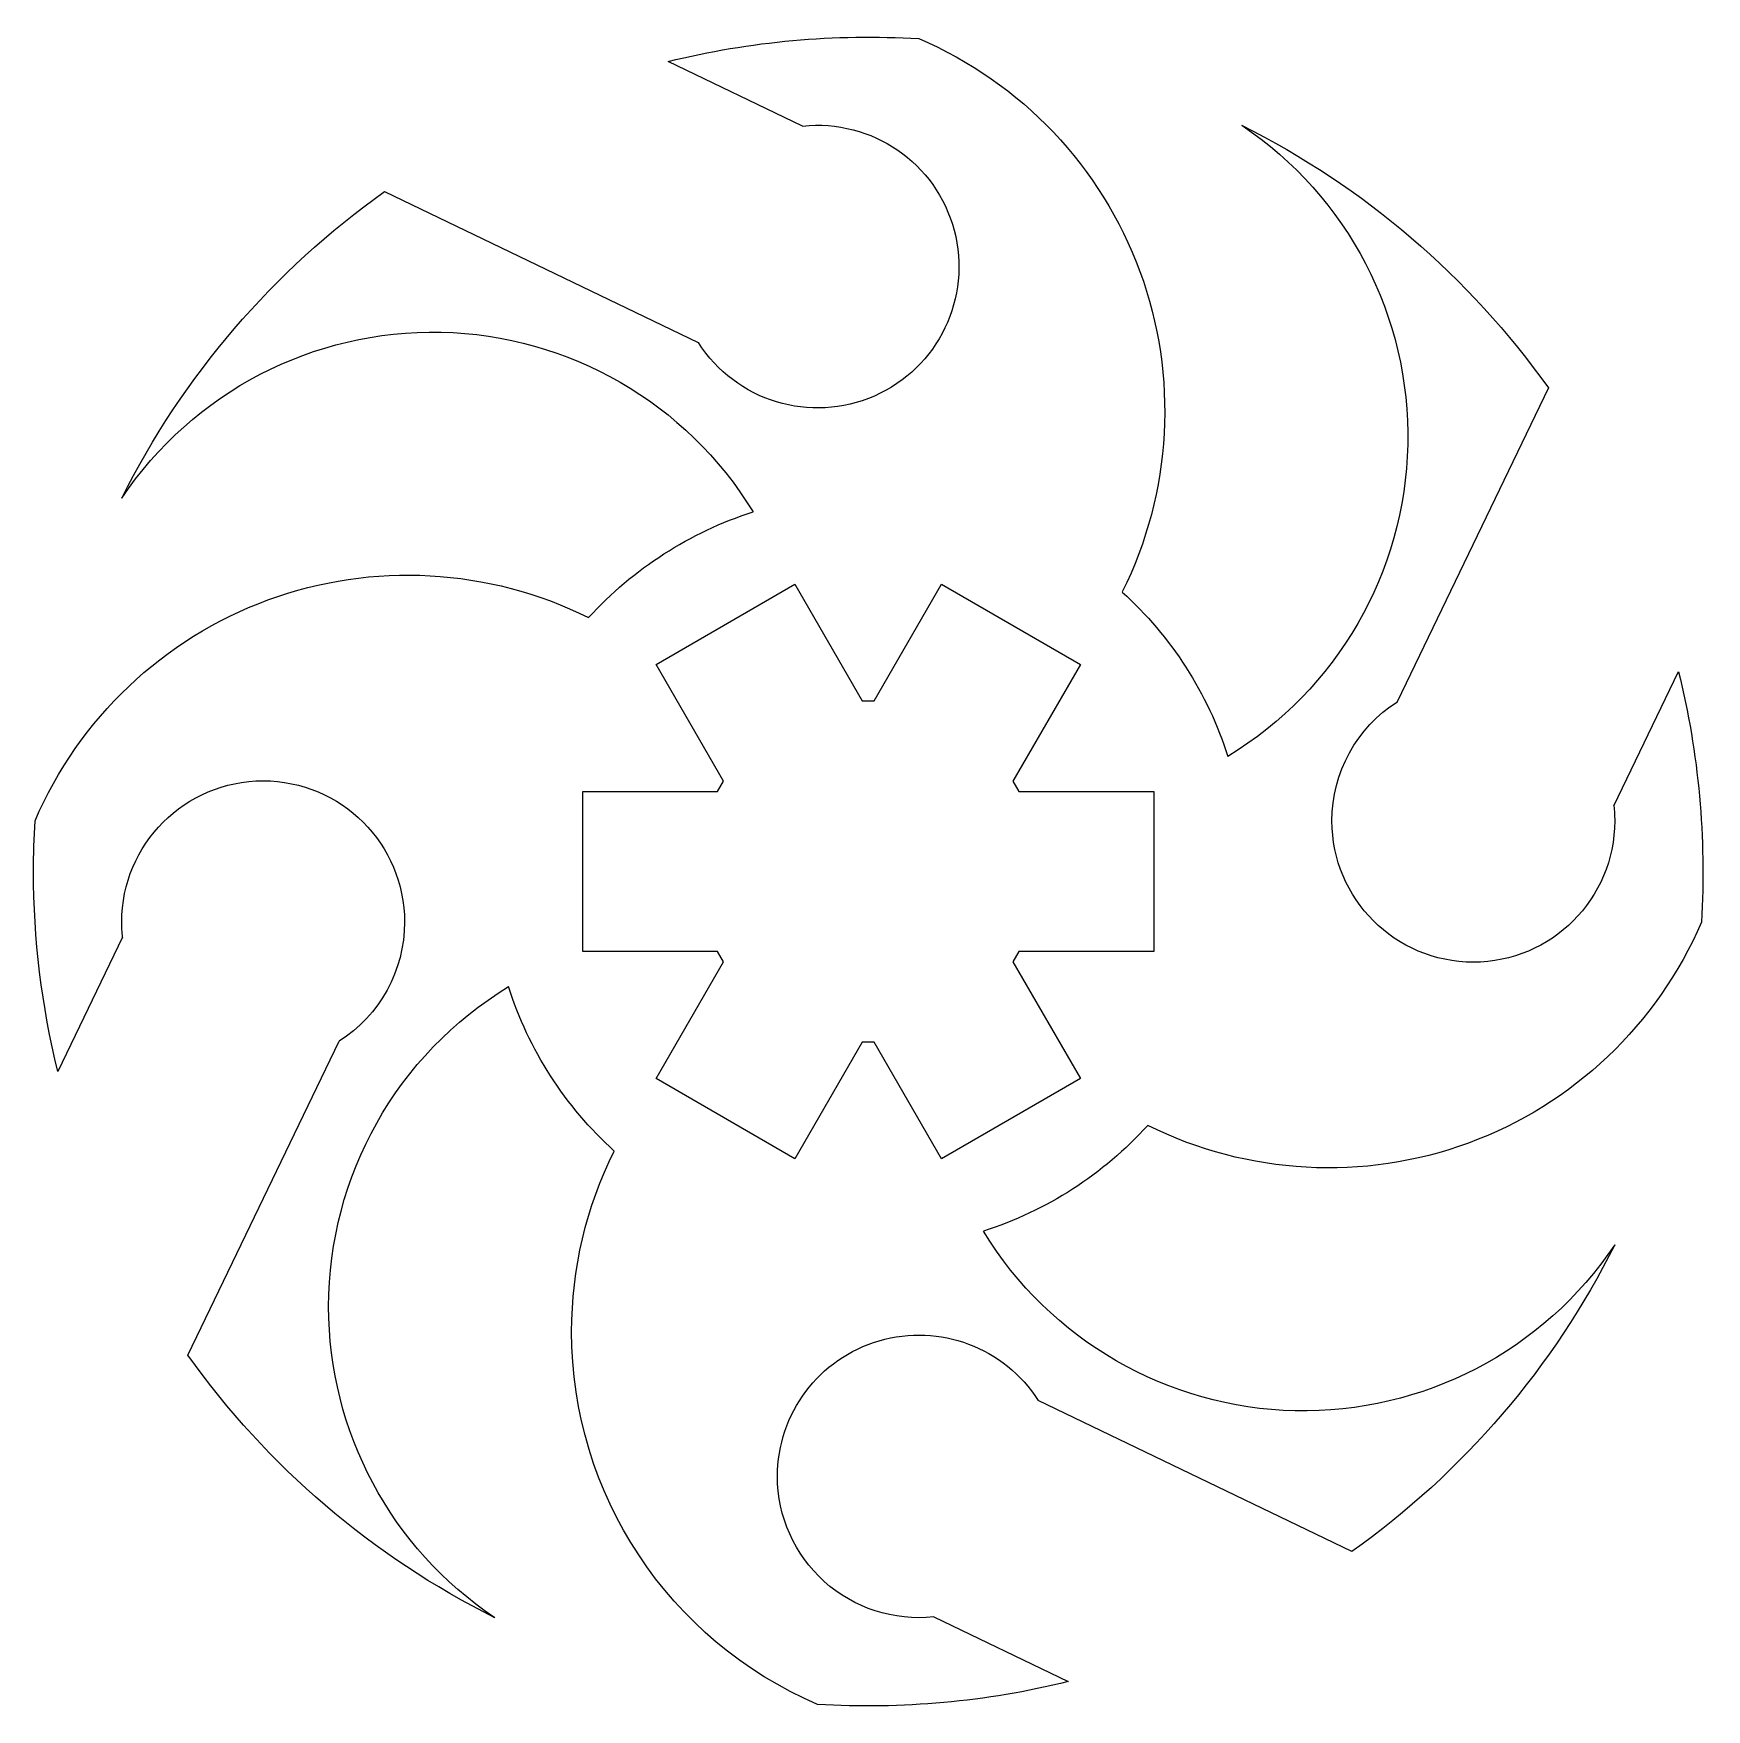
# Model space of a CAD drawing. Header units: millimetres. Extents: x 3270 to 3301.8, y 1778.3 to 1810.2.
import ezdxf

# ---------------------------------------------------------------- set-up
doc = ezdxf.new("R2010")
doc.units = ezdxf.units.MM

msp = doc.modelspace()

# ---------------------------------------------------------------- linework, layer by layer
at = {"color": 254, "true_color": 0xcad1ee, "extrusion": (-3.77686e-08, 7.196e-17, -1)}
for p, q in [((3284.592, 1808.407, 462.328), (3282.037, 1809.637, 462.328)), ((3276.639, 1807.162, 462.328), (3282.608, 1804.288, 462.328)), ((3298.777, 1803.424, 462.328), (3295.902, 1797.455, 462.328)), ((3281.804, 1798.165, 462.328), (3284.444, 1799.689, 462.328)), ((3284.444, 1799.689, 462.328), (3285.726, 1797.469, 462.328)), ((3285.953, 1797.469, 462.328), (3287.234, 1799.689, 462.328)), ((3287.234, 1799.689, 462.328), (3289.874, 1798.165, 462.328)), ((3283.086, 1795.945, 462.328), (3281.804, 1798.165, 462.328)), ((3289.874, 1798.165, 462.328), (3288.592, 1795.945, 462.328)), ((3300.021, 1795.471, 462.328), (3301.252, 1798.027, 462.328)), ((3285.726, 1797.469, 462.328), (3285.953, 1797.469, 462.328)), ((3282.973, 1795.748, 462.328), (3283.086, 1795.945, 462.328)), ((3288.592, 1795.945, 462.328), (3288.706, 1795.748, 462.328)), ((3280.409, 1795.748, 462.328), (3282.973, 1795.748, 462.328)), ((3280.409, 1792.7, 462.328), (3280.409, 1795.748, 462.328)), ((3288.706, 1795.748, 462.328), (3291.269, 1795.748, 462.328)), ((3291.269, 1795.748, 462.328), (3291.269, 1792.7, 462.328)), ((3271.657, 1792.978, 462.328), (3270.426, 1790.422, 462.328)), ((3282.973, 1792.7, 462.328), (3280.409, 1792.7, 462.328)), ((3283.086, 1792.504, 462.328), (3282.973, 1792.7, 462.328)), ((3288.706, 1792.7, 462.328), (3288.592, 1792.504, 462.328)), ((3291.269, 1792.7, 462.328), (3288.706, 1792.7, 462.328)), ((3281.804, 1790.284, 462.328), (3283.086, 1792.504, 462.328)), ((3288.592, 1792.504, 462.328), (3289.874, 1790.284, 462.328)), ((3272.902, 1785.025, 462.328), (3275.776, 1790.994, 462.328)), ((3285.726, 1790.98, 462.328), (3284.444, 1788.76, 462.328)), ((3285.953, 1790.98, 462.328), (3285.726, 1790.98, 462.328)), ((3287.234, 1788.76, 462.328), (3285.953, 1790.98, 462.328)), ((3284.444, 1788.76, 462.328), (3281.804, 1790.284, 462.328)), ((3289.874, 1790.284, 462.328), (3287.234, 1788.76, 462.328)), ((3295.039, 1781.287, 462.328), (3289.07, 1784.161, 462.328)), ((3287.086, 1780.042, 462.328), (3289.641, 1778.812, 462.328))]:
    msp.add_line(p, q, dxfattribs=at)
for centre, radius, start, end in [((-3285.839, 1794.224, -462.328), 15.875, 76.1419, 93.4782), ((-3283.767, 1802.981, -462.328), 7.712, 113.18, 206.4794), ((-3284.876, 1805.733, -462.328), 2.689, 83.9399, 327.4864), ((-3288.976, 1802.502, -462.328), 7.126, 123.8208, 238.6649), ((-3285.839, 1794.224, -462.328), 15.875, 116.5781, 144.5838), ((-3285.839, 1794.224, -462.328), 15.875, 26.5781, 54.5838), ((-3277.562, 1797.361, -462.328), 7.126, 33.8208, 148.6649), ((-3285.839, 1794.224, -462.328), 7.184, 42.247, 72.247), ((-3277.082, 1792.152, -462.328), 7.712, 23.18, 116.4794), ((-3285.839, 1794.224, -462.328), 7.184, 132.247, 162.247), ((-3285.839, 1794.224, -462.328), 15.875, 166.1419, 183.4782), ((-3297.348, 1795.188, -462.328), 2.689, 0, 57.4864), ((-3274.331, 1793.261, -462.328), 2.689, 0, 180), ((-3297.348, 1795.188, -462.328), 2.689, 173.9399, 180), ((-3285.839, 1794.224, -462.328), 15.875, 0, 3.4782), ((-3297.348, 1795.188, -462.328), 2.689, 180, 0), ((-3285.839, 1794.224, -462.328), 15.875, 346.1419, 0), ((-3274.331, 1793.261, -462.328), 2.689, 353.9399, 0), ((-3274.331, 1793.261, -462.328), 2.689, 180, 237.4864), ((-3294.596, 1796.297, -462.328), 7.712, 203.18, 296.4794), ((-3282.703, 1785.947, -462.328), 7.126, 0, 58.6649), ((-3285.839, 1794.224, -462.328), 7.184, 312.247, 342.247), ((-3285.839, 1794.224, -462.328), 7.184, 222.247, 252.247), ((-3287.911, 1785.468, -462.328), 7.712, 0, 26.4794), ((-3294.116, 1791.088, -462.328), 7.126, 213.8208, 328.6649), ((-3285.839, 1794.224, -462.328), 15.875, 206.5781, 234.5838), ((-3282.703, 1785.947, -462.328), 7.126, 303.8208, 0), ((-3286.802, 1782.716, -462.328), 2.689, 0, 147.4864), ((-3287.911, 1785.468, -462.328), 7.712, 293.18, 0), ((-3285.839, 1794.224, -462.328), 15.875, 296.5781, 324.5838), ((-3286.802, 1782.716, -462.328), 2.689, 263.9399, 0), ((-3285.839, 1794.224, -462.328), 15.875, 256.1419, 273.4782)]:
    msp.add_arc(centre, radius, start, end, dxfattribs=at)

doc.saveas('drawing.dxf')
